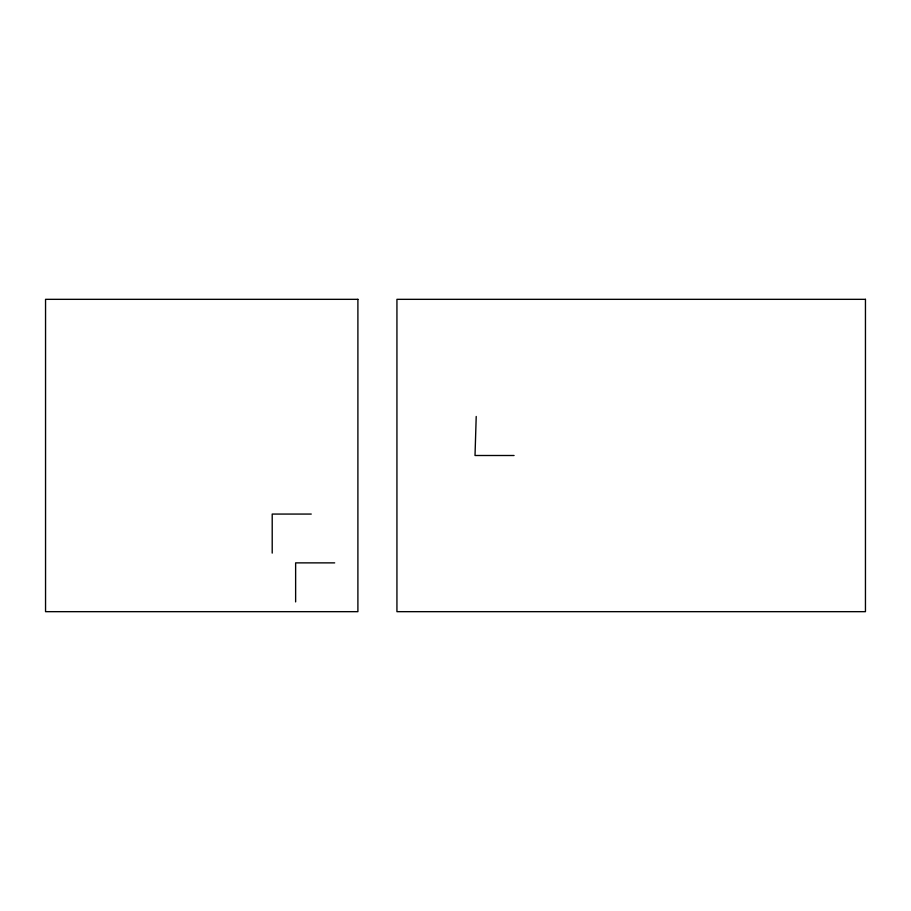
<?xml version="1.0" encoding="UTF-8"?>
<svg xmlns="http://www.w3.org/2000/svg" width="911" height="911" viewBox="0 0 911 911"><rect width="100%" height="100%" fill="white"/><g stroke="black" fill="none" stroke-linecap="round" stroke-linejoin="round"><path stroke-width="1.37" d="M476.214 416.475L475.018 455.5L514.066 455.5M311.255 514.066L272.207 514.066L272.207 553.102M334.679 562.873L295.631 562.873L295.631 601.909M357.898 299.332L45.55 299.332L45.55 611.668L357.898 611.668L357.898 299.332M865.45 299.332L396.934 299.332L396.934 611.668L865.45 611.668L865.45 299.332"/></g></svg>
